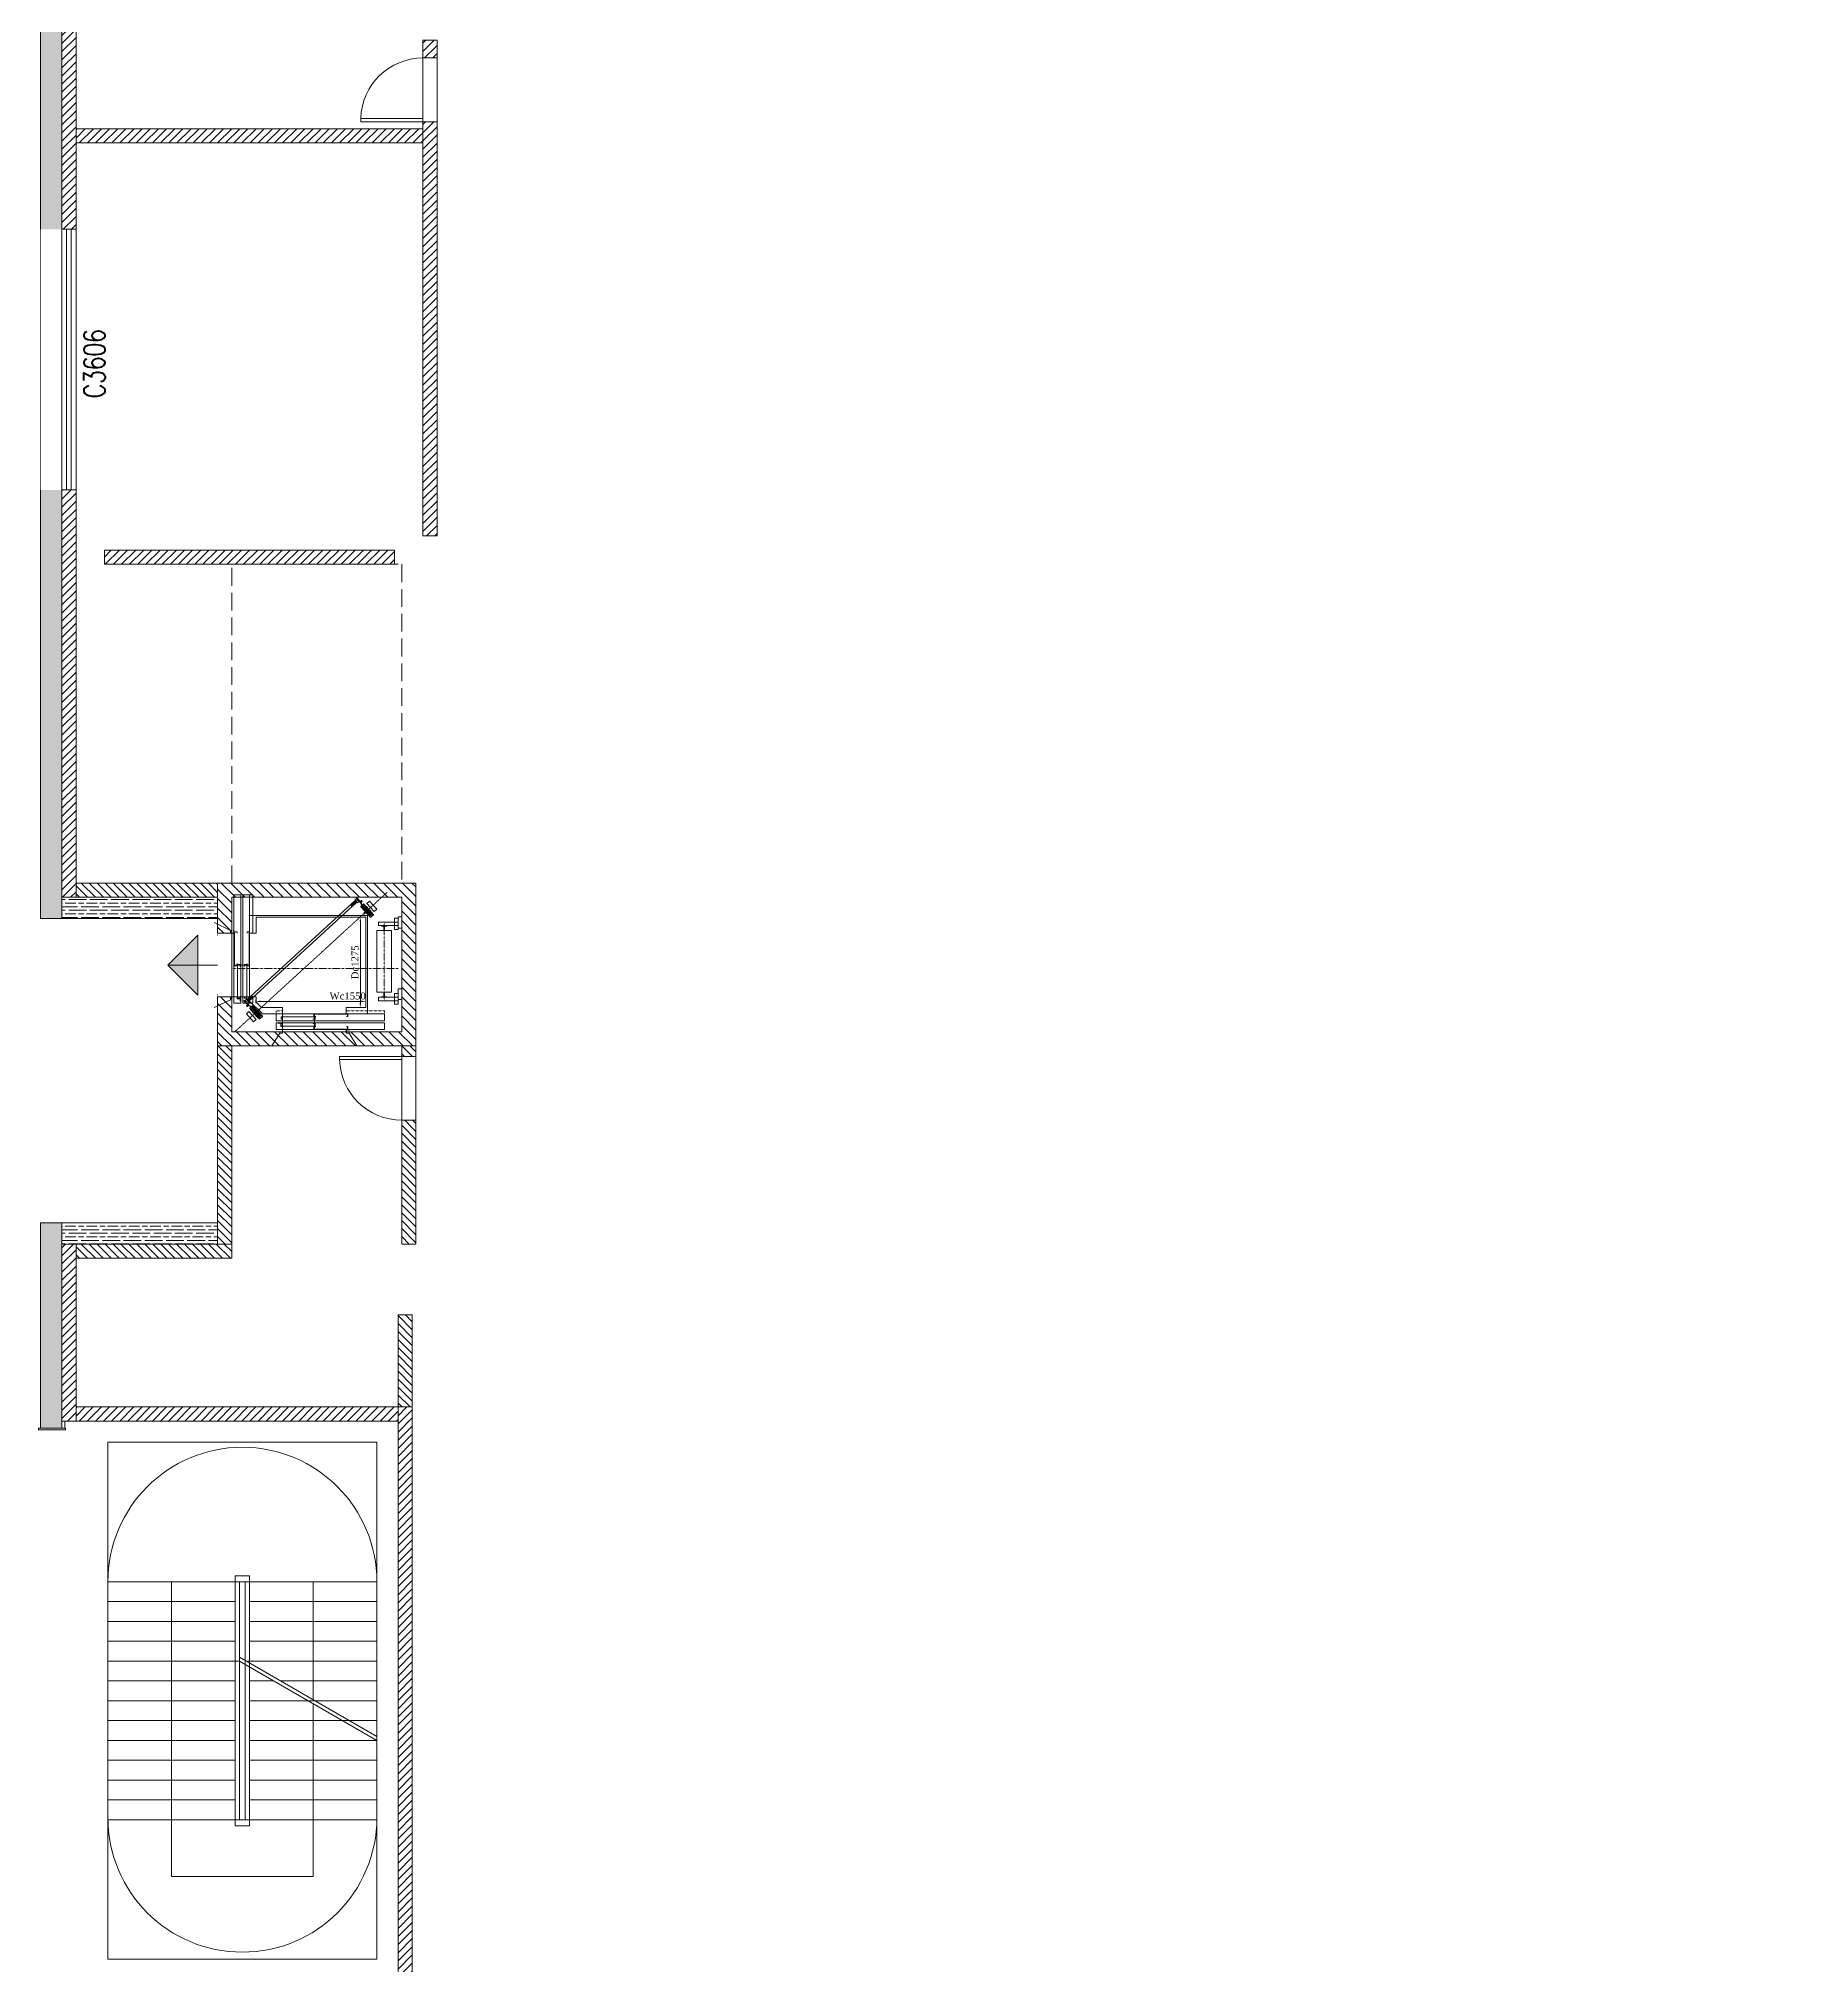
# Model space of a CAD drawing. Header units: millimetres. Extents: x -162958 to 167200, y -450 to 146301.
# Drawn here: x -30 to 24971, y 45763 to 72975 of the extents above; entities that cross this region are included whole.
import ezdxf

# ---------------------------------------------------------------- set-up
doc = ezdxf.new("R2010")
doc.units = ezdxf.units.MM
doc.set_wipeout_variables(frame=1)
for name, pattern in [('Xr_MB nha xuong CM2$0$ACAD_ISO02W100', [15, 12, -3]), ('Xr_MB nha xuong CM2$0$ACAD_ISO10W100', [18.5, 12, -3, 0.5, -3]), ('Xr_MB nha xuong CM2$0$CENTER', [2, 1.25, -0.25, 0.25, -0.25]), ('Xr_MB nha xuong CM2$0$CENTER2', [1.125, 0.75, -0.125, 0.125, -0.125]), ('Xr_MB nha xuong CM2$0$DASH', [0.35, 0.25, -0.1]), ('Xr_MB nha xuong CM2$0$DASHED', [0.75, 0.5, -0.25]), ('Xr_MB nha xuong CM2$0$HIDDEN2', [0.1875, 0.125, -0.0625])]:
    doc.linetypes.add(name, pattern=pattern)
doc.layers.get('0').update_dxf_attribs({"lineweight": 5})
doc.layers.get('Defpoints').update_dxf_attribs({"color": 6, "lineweight": 5})
for name, color, linetype, lineweight in [('CJSC.4-Net manh', 8, 'Continuous', 5), ('CJSC.8-Cua', 15, 'Continuous', 5), ('WINDOW_TEXT', 7, 'Continuous', 5), ('Xr_MB nha xuong CM2$0$0netve', 7, 'Continuous', 5), ('Xr_MB nha xuong CM2$0$A-Solid-Elevator', 132, 'Continuous', 5), ('Xr_MB nha xuong CM2$0$A-Solid-Stair', 151, 'Continuous', 5), ('Xr_MB nha xuong CM2$0$A-Solid-Wall H', 9, 'Continuous', 18), ('Xr_MB nha xuong CM2$0$A-Solid-WallC', 2, 'Continuous', 5), ('Xr_MB nha xuong CM2$0$A-Solid-WallL', 6, 'Continuous', 5), ('Xr_MB nha xuong CM2$0$A-Solid-Window', 4, 'Continuous', 5), ('Xr_MB nha xuong CM2$0$CJSC.2-Tuong', 3, 'Continuous', 5), ('Xr_MB nha xuong CM2$0$CJSC.4-Net manh', 8, 'Continuous', 5), ('Xr_MB nha xuong CM2$0$DIMISION', 7, 'Continuous', 5), ('Xr_MB nha xuong CM2$0$Duong Tam', 1, 'Xr_MB nha xuong CM2$0$ACAD_ISO10W100', 5), ('Xr_MB nha xuong CM2$0$DUONG_TAM', 6, 'Xr_MB nha xuong CM2$0$CENTER', 5), ('Xr_MB nha xuong CM2$0$HTT-0.00_Hatch', 7, 'Continuous', 5), ('Xr_MB nha xuong CM2$0$NET KHUAT', 2, 'Xr_MB nha xuong CM2$0$ACAD_ISO02W100', 5), ('Xr_MB nha xuong CM2$0$NET_CHINH', 7, 'Continuous', 5), ('Xr_MB nha xuong CM2$0$NÉT ĐẬM', 7, 'Continuous', 5)]:
    doc.layers.add(name, color=color, linetype=linetype, lineweight=lineweight)
doc.layers.add('WIPEOUT', color=250, linetype='Continuous')
doc.layers.add('Xr_MB nha xuong CM2$0$Xr_MB bao ve$0$$AUDIT_BAD_LAYER1', color=7, linetype='Continuous')
doc.styles.add('_TCH_WINDOW', font='SIMPLEX', dxfattribs={"bigfont": 'GBCBIG'})
doc.styles.add('Xr_MB nha xuong CM2$0$Chuẩn', font='times.ttf')
doc.styles.add('Xr_MB nha xuong CM2$0$Nhoc_Large', font='times.ttf', dxfattribs={"height": 60})
doc.dimstyles.new('Xr_MB nha xuong CM2$0$0NL 025', dxfattribs={"dimscale": 0, "dimtxt": 100, "dimasz": 62.5, "dimexe": 25, "dimexo": 25, "dimgap": 25, "dimtad": 1, "dimtoh": 1, "dimdec": 0, "dimlfac": -1, "dimtxsty": 'Xr_MB nha xuong CM2$0$Chuẩn', "dimcen": 62.5, "dimclrd": 137, "dimclre": 252, "dimclrt": 1, "dimadec": 1, "dimazin": 0, "dimtfac": 1, "dimtdec": 0, "dimtix": 1, "dimtmove": 0, "dimatfit": 0, "dimfxl": 1, "dimlwd": 9, "dimlwe": 9, "dimarcsym": 0})
doc.dimstyles.new('Xr_MB nha xuong CM2$0$T60', dxfattribs={"dimtxt": 60, "dimasz": 35, "dimexe": 1, "dimexo": 0, "dimgap": 5, "dimtad": 1, "dimtoh": 1, "dimdec": 1, "dimdsep": 46, "dimtxsty": 'Xr_MB nha xuong CM2$0$Nhoc_Large', "dimcen": 0, "dimclrd": 3, "dimclre": 3, "dimclrt": 3, "dimadec": 0, "dimazin": 0, "dimtfac": 1, "dimtdec": 1, "dimtmove": 0, "dimatfit": 3, "dimfxl": 1, "dimtolj": 1, "dimtzin": 0, "dimlwd": 9, "dimlwe": 9, "dimarcsym": 0})
pattern_1 = [(45, (2194615.53, 817811.32), (-57.452426, 57.452426), [])]
pattern_2 = [(45, (2194615.74, 586811.32), (-57.452426, 57.452426), [])]

# ---------------------------------------------------------------- blocks, each defined once
blk = doc.blocks.new('Xr_MB nha xuong CM2$0$2026FS')
at = {"color": 251, "linetype": 'ByBlock', "lineweight": 0, "ltscale": 0.1}
for p, q in [((568519.046, 2328841.355), (568519.046, 2328843.794)), ((568519.046, 2328843.794), (568521.046, 2328843.794)), ((568521.046, 2328843.794), (568521.046, 2328839.634)), ((568518.146, 2328842.994), (568521.946, 2328842.994)), ((568518.146, 2328842.714), (568519.946, 2328842.714)), ((568520.146, 2328842.714), (568521.946, 2328842.714)), ((568520.146, 2328842.714), (568521.946, 2328842.714)), ((568518.146, 2328842.434), (568519.946, 2328842.434)), ((568520.146, 2328842.434), (568521.946, 2328842.434)), ((568520.146, 2328842.434), (568521.946, 2328842.434)), ((568518.146, 2328842.154), (568519.946, 2328842.154)), ((568520.146, 2328842.154), (568521.946, 2328842.154)), ((568520.146, 2328842.154), (568521.946, 2328842.154)), ((568518.146, 2328841.874), (568519.946, 2328841.874)), ((568520.146, 2328841.874), (568521.946, 2328841.874)), ((568520.146, 2328841.874), (568521.946, 2328841.874)), ((568518.146, 2328841.594), (568519.946, 2328841.594)), ((568520.146, 2328841.594), (568521.946, 2328841.594)), ((568520.146, 2328841.594), (568521.946, 2328841.594)), ((568518.146, 2328841.314), (568519.946, 2328841.314)), ((568520.146, 2328841.314), (568521.946, 2328841.314)), ((568520.146, 2328841.314), (568521.946, 2328841.314)), ((568519.601, 2328841.034), (568519.946, 2328841.034)), ((568520.146, 2328841.034), (568521.946, 2328841.034)), ((568520.146, 2328841.034), (568521.946, 2328841.034)), ((568520.086, 2328840.754), (568521.946, 2328840.754)), ((568520.086, 2328840.754), (568521.946, 2328840.754)), ((568520.146, 2328840.474), (568521.946, 2328840.474)), ((568520.146, 2328840.474), (568521.946, 2328840.474)), ((568520.146, 2328840.194), (568521.946, 2328840.194)), ((568520.146, 2328840.194), (568521.946, 2328840.194)), ((568520.146, 2328839.914), (568521.946, 2328839.914)), ((568520.146, 2328839.914), (568521.946, 2328839.914)), ((568518.146, 2328839.634), (568521.946, 2328839.634)), ((568520.146, 2328839.634), (568521.946, 2328839.634))]:
    blk.add_line(p, q, dxfattribs=at)
for p, q in [((568518.146, 2328842.994), (568518.146, 2328839.634)), ((568521.946, 2328842.994), (568521.946, 2328839.634))]:
    blk.add_line(p, q)
at = {"color": 0, "linetype": 'ByBlock', "lineweight": 0, "ltscale": 0.1}
for p, q in [((568520.146, 2328843.079), (568519.946, 2328843.079)), ((568519.946, 2328843.079), (568519.946, 2328839.549)), ((568520.006, 2328842.994), (568520.006, 2328839.634)), ((568520.086, 2328842.994), (568520.086, 2328839.634)), ((568520.146, 2328843.079), (568520.146, 2328839.549)), ((568518.146, 2328841.874), (568520.086, 2328840.754)), ((568518.146, 2328841.816), (568520.086, 2328840.696)), ((568519.046, 2328841.297), (568519.046, 2328839.634)), ((568518.146, 2328841.034), (568519.501, 2328841.034)), ((568518.146, 2328840.754), (568519.986, 2328840.754)), ((568518.146, 2328840.474), (568519.946, 2328840.474)), ((568518.146, 2328840.194), (568519.946, 2328840.194)), ((568518.146, 2328839.914), (568519.946, 2328839.914)), ((568518.146, 2328839.634), (568519.946, 2328839.634)), ((568520.146, 2328839.549), (568519.946, 2328839.549))]:
    blk.add_line(p, q, dxfattribs=at)
at = {"linetype": 'ByBlock', "lineweight": 0, "ltscale": 0.1}
blk.add_lwpolyline([(568521.946, 2328844.964), (568521.946, 2328837.664), (568518.146, 2328837.664), (568518.146, 2328844.964)], close=True, dxfattribs=at)
at = {"color": 251, "linetype": 'ByBlock', "lineweight": 0, "ltscale": 0.1}
for centre, start, end in [((568520.046, 2328842.964), 0.0006, 179.9994), ((568520.046, 2328839.634), 180.0006, 359.9994)]:
    blk.add_arc(centre, 1.9, start, end, dxfattribs=at)
at = {"color": 0, "linetype": 'ByBlock', "lineweight": 0, "ltscale": 0.1}
blk.add_solid([(568519.104, 2328841.596), (568519.105, 2328841.594), (568519.105, 2328841.596)], dxfattribs=at)
blk.add_solid([(568519.104, 2328841.596), (568519.105, 2328841.594), (568519.105, 2328841.596)], dxfattribs=at)
blk = doc.blocks.new('Xr_MB nha xuong CM2$0$A$Cd587a64f')
blk.add_line((-45, 977.5), (0, 977.5))
blk.add_wipeout([(-900, -100), (0, -100), (0, 100), (-900, 100)])
for p, q in [((-45, 100), (-45, 977.5)), ((0, 100), (0, 977.5)), ((0, 100), (-45, 100))]:
    blk.add_line(p, q)
blk.add_lwpolyline([(-900, -100), (0, -100), (0, 100), (-900, 100)], close=True)
at = {"lineweight": 13}
blk.add_ellipse((-22.5, 100), major_axis=(620.5, 620.5), ratio=1, start_param=0.811042, end_param=2.3561945, dxfattribs=at)
blk = doc.blocks.new('Xr_MB nha xuong CM2$0$20261F 幕墙')
at = {"layer": 'Xr_MB nha xuong CM2$0$A-Solid-Wall H'}
h = blk.add_hatch(dxfattribs=at)
h.set_pattern_fill('GOST_WOOD', color=256, scale=25, angle=-90)
h.paths.add_polyline_path([(3161903, 2377584), (3161603, 2377584), (3161603, 2318582), (3161903, 2318582)])
h = blk.add_hatch(dxfattribs=at)
h.set_pattern_fill('ANSI31', color=256, scale=650)
h.set_pattern_definition(pattern_1)
h.paths.add_polyline_path([(3161903, 2318882), (3162103, 2318882), (3162103, 2376883), (3161903, 2376883)])
h.paths.add_polyline_path([(3162103, 2313984), (3161903, 2313984), (3161904, 2311484), (3162104, 2311484)])
h = blk.add_hatch(dxfattribs=at)
h.set_pattern_fill('ANSI31', color=256, scale=650)
h.set_pattern_definition(pattern_2)
h.paths.add_polyline_path([(3167203, 2330984), (3167203, 2323984), (3167003, 2323984), (3167003, 2330984)])
h = blk.add_hatch(dxfattribs=at)
h.set_pattern_fill('ANSI31', color=256, scale=650)
h.set_pattern_definition([(45, (2194615.53, 818461.31), (-57.452426, 57.452426), [])])
h.paths.add_polyline_path([(3166604, 2323584), (3162504, 2323584), (3162504, 2323784), (3166604, 2323784)])
h = blk.add_hatch(dxfattribs=at)
h.set_pattern_fill('GOST_WOOD', color=256, scale=25, angle=-90)
h.paths.add_polyline_path([(3161903, 2303684), (3161603, 2303684), (3161603, 2297634), (3161903, 2297634)])
h.paths.add_polyline_path([(3161603, 2311384), (3161903, 2311384), (3161903, 2314284), (3161603, 2314284)])
h = blk.add_hatch(dxfattribs=at)
h.set_pattern_fill('ANSI31', color=256, scale=650)
h.set_pattern_definition([(45, (2194615.53, 817761.32), (-57.452426, 57.452426), [])])
h.paths.add_polyline_path([(3166653, 2311684), (3162103, 2311684), (3162103, 2311484), (3166653, 2311484)])
h = blk.add_hatch(dxfattribs=at)
h.set_pattern_fill('ANSI31', color=256, scale=650)
h.set_pattern_definition(pattern_1)
h.paths.add_polyline_path([(3166653, 2311684), (3166853, 2311684), (3166853, 2303384), (3166653, 2303384)])
at = {"layer": 'Xr_MB nha xuong CM2$0$A-Solid-WallC', "linetype": 'ByBlock', "lineweight": 0, "ltscale": 0.1}
blk.add_lwpolyline([(3162103, 2318882), (3162103, 2376883), (3161903, 2376883), (3161903, 2318882), (3162103, 2318882)], dxfattribs=at)
for points in [[(3167203, 2330984), (3167203, 2323984), (3167003, 2323984), (3167003, 2330984)], [(3162103, 2329734), (3167003, 2329734), (3167003, 2329534), (3162103, 2329534)], [(3162103, 2329734), (3167003, 2329734), (3167003, 2329534), (3162103, 2329534)], [(3166604, 2323584), (3162504, 2323584), (3162504, 2323784), (3166604, 2323784)], [(3161903, 2313984), (3161903, 2311484), (3162103, 2311484), (3162103, 2313984)], [(3166653, 2311684), (3162103, 2311684), (3162103, 2311484), (3166653, 2311484)], [(3166653, 2311684), (3166853, 2311684), (3166853, 2303384), (3166653, 2303384)]]:
    blk.add_lwpolyline(points, close=True, dxfattribs=at)
at = {"layer": 'Xr_MB nha xuong CM2$0$A-Solid-WallL'}
for points in [[(3161903, 2377584), (3161903, 2318582), (3161603, 2318582), (3161603, 2377584)], [(3161603, 2311384), (3161603, 2314284), (3161903, 2314284), (3161903, 2311384)], [(3161944, 2311484), (3161904, 2311484), (3161904, 2311384), (3161944, 2311384)], [(3161954, 2311384), (3161574, 2311384), (3161574, 2311359), (3161954, 2311359)]]:
    blk.add_lwpolyline(points, close=True, dxfattribs=at)
at = {"layer": 'Xr_MB nha xuong CM2$0$A-Solid-Stair', "xscale": 1000, "yscale": 1000, "zscale": 1000, "rotation": 180}
blk.add_blockref('Xr_MB nha xuong CM2$0$2026FS', (571684499, 2331148848), dxfattribs=at)
at = {"layer": 'Xr_MB nha xuong CM2$0$A-Solid-Window', "xscale": -1.000000000000017, "rotation": 90}
blk.add_blockref('Xr_MB nha xuong CM2$0$A$Cd587a64f', (3167103, 2329834), dxfattribs=at)
at = {"layer": 'Xr_MB nha xuong CM2$0$A-Solid-Wall H'}
h = blk.add_hatch(dxfattribs=at)
h.set_pattern_fill('ANSI31', color=256, scale=650)
h.set_pattern_definition(pattern_2)
h.paths.add_polyline_path([(3162103, 2329734), (3167003, 2329734), (3167003, 2329534), (3162103, 2329534)])
blk = doc.blocks.new('*D206')
at = {"color": 252, "linetype": 'Continuous', "lineweight": 9, "transparency": 16777216}
for p, q in [((879834, 13939), (879834, 13890)), ((881384, 13939), (881384, 13890))]:
    blk.add_line(p, q, dxfattribs=at)
at = {"color": 137, "linetype": 'Continuous', "lineweight": 9, "transparency": 16777216}
blk.add_line((881322, 13915), (879897, 13915), dxfattribs=at)
at = {"color": 137, "transparency": 16777216}
for points in [[(879897, 13926), (879897, 13905), (879834, 13915)], [(881322, 13926), (881322, 13905), (881384, 13915)]]:
    blk.add_solid(points, dxfattribs=at)
at = {"layer": 'Defpoints', "color": 0, "transparency": 16777216}
for p in [(879834, 13964), (879834, 13915), (881384, 13964)]:
    blk.add_point(p, dxfattribs=at)
at = {"color": 1, "transparency": 16777216, "insert": (881129, 13991), "char_height": 100, "attachment_point": 5, "style": 'Xr_MB nha xuong CM2$0$Chuẩn'}
blk.add_mtext('Wc1550', dxfattribs=at)
blk = doc.blocks.new('*D207')
at = {"color": 252, "linetype": 'Continuous', "lineweight": 9, "transparency": 16777216}
for p, q in [((881359, 15103), (881283, 15103)), ((881359, 13828), (881283, 13828))]:
    blk.add_line(p, q, dxfattribs=at)
at = {"color": 137, "linetype": 'Continuous', "lineweight": 9, "transparency": 16777216}
blk.add_line((881308, 15041), (881308, 13891), dxfattribs=at)
at = {"color": 137, "transparency": 16777216}
for points in [[(881297, 15041), (881318, 15041), (881308, 15103)], [(881297, 13891), (881318, 13891), (881308, 13828)]]:
    blk.add_solid(points, dxfattribs=at)
at = {"layer": 'Defpoints', "color": 0, "transparency": 16777216}
for p in [(881384, 15103), (881308, 13828), (881384, 13828)]:
    blk.add_point(p, dxfattribs=at)
at = {"color": 1, "transparency": 16777216, "insert": (881232, 14466), "char_height": 100, "attachment_point": 5, "rotation": 90, "style": 'Xr_MB nha xuong CM2$0$Chuẩn'}
blk.add_mtext('Dc1275', dxfattribs=at)
blk = doc.blocks.new('Xr_MB nha xuong CM2$0$20240511RT78')
at = {"layer": 'Xr_MB nha xuong CM2$0$NET_CHINH', "color": 0}
blk.add_lwpolyline([(-46, 3), (-26, 3, 0.441535), (-24, 5), (0, 5), (0, -5), (-24, -5, 0.441535), (-26, -3), (-46, -3, 0.39535), (-48, -5), (-49, -39), (-56, -39), (-56, 39), (-49, 39), (-48, 5, 0.39535)], format="xyb", close=True, dxfattribs=at)
blk = doc.blocks.new('*D205')
at = {"layer": 'Defpoints', "color": 0, "transparency": 16777216}
for p in [(-900, -272), (0, -272), (0, -454)]:
    blk.add_point(p, dxfattribs=at)
at = {"layer": 'Xr_MB nha xuong CM2$0$NET_CHINH', "color": 3, "linetype": 'Continuous', "lineweight": 9, "transparency": 16777216}
for p, q in [((-900, -272), (-900, -455)), ((0, -272), (0, -455)), ((-865, -454), (-35, -454))]:
    blk.add_line(p, q, dxfattribs=at)
at = {"layer": 'Xr_MB nha xuong CM2$0$NET_CHINH', "color": 3, "transparency": 16777216}
for points in [[(-865, -448), (-865, -460), (-900, -454)], [(-35, -448), (-35, -460), (0, -454)]]:
    blk.add_solid(points, dxfattribs=at)
at = {"layer": 'Xr_MB nha xuong CM2$0$NET_CHINH', "color": 3, "transparency": 16777216, "insert": (-450, -418), "char_height": 60, "attachment_point": 5, "style": 'Xr_MB nha xuong CM2$0$Nhoc_Large'}
blk.add_mtext('\\A1;900', dxfattribs=at)
blk = doc.blocks.new('*D203')
at = {"layer": 'Defpoints', "color": 0, "transparency": 16777216}
for p in [(-21455, 14898), (-21455, 14716), (-20555, 14898)]:
    blk.add_point(p, dxfattribs=at)
at = {"layer": 'Xr_MB nha xuong CM2$0$NET_CHINH', "color": 3, "linetype": 'Continuous', "lineweight": 9, "transparency": 16777216}
for p, q in [((-21455, 14898), (-21455, 14715)), ((-20590, 14716), (-21420, 14716)), ((-20555, 14898), (-20555, 14715))]:
    blk.add_line(p, q, dxfattribs=at)
at = {"layer": 'Xr_MB nha xuong CM2$0$NET_CHINH', "color": 3, "transparency": 16777216}
for points in [[(-21420, 14722), (-21420, 14710), (-21455, 14716)], [(-20590, 14722), (-20590, 14710), (-20555, 14716)]]:
    blk.add_solid(points, dxfattribs=at)
at = {"layer": 'Xr_MB nha xuong CM2$0$NET_CHINH', "color": 3, "transparency": 16777216, "insert": (-21005, 14751), "char_height": 60, "attachment_point": 5, "style": 'Xr_MB nha xuong CM2$0$Nhoc_Large'}
blk.add_mtext('\\A1;900', dxfattribs=at)
blk = doc.blocks.new('Xr_MB nha xuong CM2$0$20240511TC-bl-1')
at = {"layer": 'Xr_MB nha xuong CM2$0$NET KHUAT', "color": 0}
for p, q in [((67166, -88920), (67163, -88920)), ((67203, -88914), (67201, -88914)), ((67204, -88926), (67201, -88926)), ((67204, -88926), (67203, -88914)), ((67206, -88926), (67204, -88914)), ((67206, -88926), (67204, -88914)), ((67207, -88926), (67206, -88914)), ((67207, -88926), (67206, -88914)), ((67209, -88926), (67207, -88914)), ((67209, -88926), (67207, -88914)), ((67210, -88926), (67209, -88914)), ((67210, -88926), (67209, -88914)), ((67212, -88926), (67210, -88914)), ((67212, -88926), (67210, -88914)), ((67210, -88914), (67210, -88914)), ((67212, -88920), (67212, -88914)), ((67212, -88919), (67212, -88914)), ((67212, -88914), (67212, -88914))]:
    blk.add_line(p, q, dxfattribs=at)
for points in [[(67166, -88910), (67166, -88929), (67163, -88929), (67163, -88910)], [(67201, -88912), (67201, -88928), (67166, -88928), (67166, -88912)]]:
    blk.add_lwpolyline(points, close=True, dxfattribs=at)
for points in [[(67204, -88914), (67204, -88914)], [(67206, -88914), (67206, -88914)], [(67206, -88926), (67206, -88926)], [(67207, -88914), (67207, -88914)], [(67209, -88914), (67209, -88914)], [(67212, -88915), (67212, -88925)]]:
    blk.add_lwpolyline(points, dxfattribs=at)
for centre, start, end in [((67203, -88914), 187.125, 0), ((67205, -88914), 187.125, 0), ((67205, -88926), 7.125, 180), ((67206, -88914), 187.125, 0), ((67206, -88926), 7.125, 180), ((67208, -88914), 187.125, 0), ((67208, -88926), 7.125, 180), ((67209, -88914), 187.125, 0), ((67209, -88926), 7.125, 180), ((67211, -88914), 187.125, 0), ((67211, -88926), 7.125, 180), ((67212, -88914), 187.125, 270), ((67212, -88926), 90, 180)]:
    blk.add_arc(centre, 0.7, start, end, dxfattribs=at)
blk = doc.blocks.new('Xr_MB nha xuong CM2$0$20240511loxo2')
at = {"color": 0}
for p, q in [((69423, -88685), (69435, -88685)), ((69423, -88690), (69438, -88689)), ((69423, -88691), (69456, -88690)), ((69423, -88690), (69429, -88691)), ((69423, -88696), (69456, -88695)), ((69423, -88697), (69456, -88696)), ((69423, -88696), (69429, -88697)), ((69423, -88702), (69456, -88701)), ((69423, -88703), (69456, -88702)), ((69423, -88702), (69429, -88703)), ((69423, -88708), (69456, -88707)), ((69423, -88709), (69456, -88708)), ((69423, -88708), (69429, -88709)), ((69423, -88714), (69456, -88713)), ((69436, -88689), (69443, -88690)), ((69437, -88683), (69437, -88661)), ((69442, -88661), (69437, -88661)), ((69442, -88685), (69442, -88661)), ((69450, -88695), (69456, -88696)), ((69450, -88701), (69456, -88702)), ((69450, -88707), (69456, -88708)), ((69423, -88715), (69456, -88714)), ((69423, -88714), (69429, -88715)), ((69423, -88720), (69456, -88719)), ((69423, -88721), (69456, -88720)), ((69423, -88720), (69429, -88721)), ((69423, -88726), (69456, -88725)), ((69423, -88727), (69456, -88726)), ((69423, -88726), (69429, -88727)), ((69423, -88732), (69456, -88731)), ((69423, -88733), (69456, -88732)), ((69423, -88732), (69429, -88733)), ((69423, -88738), (69456, -88737)), ((69423, -88739), (69456, -88738)), ((69423, -88738), (69429, -88739)), ((69423, -88744), (69456, -88743)), ((69423, -88744), (69440, -88746)), ((69433, -88747), (69435, -88748)), ((69438, -88743), (69441, -88744)), ((69450, -88713), (69456, -88714)), ((69450, -88719), (69456, -88720)), ((69450, -88725), (69456, -88726)), ((69450, -88731), (69456, -88732)), ((69450, -88737), (69456, -88738))]:
    blk.add_line(p, q, dxfattribs=at)
for centre, radius, start, end in [((69423, -88687), 2.4, 92.07, 272.07), ((69423, -88693), 2.4, 92.07, 272.07), ((69423, -88699), 2.4, 92.07, 272.07), ((69423, -88705), 2.4, 92.07, 272.07), ((69423, -88711), 2.4, 92.07, 272.07), ((69435, -88683), 2, 272.07, 0), ((69438, -88685), 4, 272.07, 0), ((69456, -88692), 2.4, 272.07, 92.07), ((69456, -88698), 2.4, 272.07, 92.07), ((69456, -88704), 2.4, 272.07, 92.07), ((69456, -88710), 2.4, 272.07, 92.07), ((69423, -88717), 2.4, 92.07, 272.07), ((69423, -88723), 2.4, 92.07, 272.07), ((69423, -88729), 2.4, 92.07, 272.07), ((69423, -88735), 2.4, 92.07, 272.07), ((69423, -88741), 2.4, 92.07, 272.07), ((69440, -88751), 7.5, 143.455, 79.1454), ((69440, -88751), 5.1, 143.455, 90), ((69456, -88716), 2.4, 272.07, 92.07), ((69456, -88722), 2.4, 272.07, 92.07), ((69456, -88728), 2.4, 272.07, 92.07), ((69456, -88734), 2.4, 272.07, 92.07), ((69456, -88740), 2.4, 272.07, 92.07)]:
    blk.add_arc(centre, radius, start, end, dxfattribs=at)
blk = doc.blocks.new('Xr_MB nha xuong CM2$0$20240511Ổ THẮNG CƠ')
at = {"color": 0}
for points in [[(-45, 184), (-45, 218), (-33, 218), (-33, 184)], [(-33, 176), (-33, 226), (1, 226), (1, 176)], [(1, 236), (1, 137), (-21, 97), (-21, 12), (-15, 12), (-15, 96), (7, 136), (7, 236)], [(1, 143), (1, 159), (-2, 159), (-2, 143)], [(32, 145), (32, 156), (31, 157), (1, 157), (1, 145), (31, 145)]]:
    blk.add_lwpolyline(points, close=True, dxfattribs=at)
blk.add_lwpolyline([(22, -49), (22, -83), (-19, -83), (-19, -75, 0.380442), (-36, -55), (-36, 55, 0.380442), (-19, 75), (-19, 81), (22, 81), (22, 45)], format="xyb", dxfattribs=at)
blk.add_lwpolyline([(23, -49), (-21, -58, -0.481845), (-29, -52), (-29, 51, -0.5), (-20, 58), (22, 45), (26, 45), (26, 13), (-8, 13), (-8, -14), (26, -14), (26, -49)], format="xyb", close=True, dxfattribs=at)
blk.add_lwpolyline([(22, -67), (26, -67), (26, -72), (22, -72)], dxfattribs=at)
blk.add_circle((-16, 201), 2.6, dxfattribs=at)
at = {"layer": 'Xr_MB nha xuong CM2$0$Duong Tam', "color": 0}
for p, q in [((3, 56), (3, 85)), ((16, 56), (16, 85)), ((24, -66), (-6, -66))]:
    blk.add_line(p, q, dxfattribs=at)
for points in [[(-6, -45), (-6, -43), (24, -43), (24, -45)], [(-6, -46), (-6, -45), (24, -45), (24, -46)], [(-6, -48), (-6, -46), (24, -46), (24, -48)], [(-6, -49), (-6, -48), (24, -48), (24, -49)], [(-6, -51), (-6, -49), (24, -49), (24, -51)], [(-6, -52), (-6, -51), (24, -51), (24, -52)], [(-6, -54), (-6, -52), (24, -52), (24, -54)], [(-6, -57), (-6, -55), (24, -55), (24, -57)], [(-6, -58), (-6, -57), (24, -57), (24, -58)], [(-6, -60), (-6, -58), (24, -58), (24, -60)], [(-6, -61), (-6, -60), (24, -60), (24, -61)], [(-6, -63), (-6, -61), (24, -61), (24, -63)], [(-6, -64), (-6, -63), (24, -63), (24, -64)], [(-6, -66), (-6, -64), (24, -64), (24, -66)], [(-6, -67), (-6, -66), (24, -66), (24, -67)]]:
    blk.add_lwpolyline(points, close=True, dxfattribs=at)
at = {"layer": 'Xr_MB nha xuong CM2$0$NET KHUAT', "color": 0}
for p, q in [((-36, 41), (-11, 41)), ((-36, 40), (-11, 40)), ((-36, 26), (-11, 26)), ((-36, 25), (-11, 25)), ((-11, -67), (-11, 68)), ((-11, 68), (22, 68)), ((-11, 63), (22, 63)), ((26, 39), (-11, 39)), ((-1, 63), (-1, 81)), ((6, 63), (6, 81)), ((12, 63), (12, 81)), ((19, 63), (19, 81)), ((-36, -24), (-11, -24)), ((-36, -25), (-11, -25)), ((-36, -39), (-11, -39)), ((-36, -40), (-11, -40)), ((-21, -67), (22, -67)), ((-18, -18), (-11, -18)), ((22, -14), (22, -49)), ((22, -39), (26, -39))]:
    blk.add_line(p, q, dxfattribs=at)
for points in [[(-4, 35), (-4, 14), (21, 14), (21, 35), (-4, 35)], [(-11, -39), (-18, -39), (-18, -14), (-11, -14)], [(22, -78), (-7, -78), (-7, -83)], [(-4, -35), (-4, -14), (21, -14), (21, -35), (-4, -35)]]:
    blk.add_lwpolyline(points, dxfattribs=at)
at = {"color": 0, "rotation": 270}
blk.add_blockref('Xr_MB nha xuong CM2$0$20240511loxo2', (88635, 69641), dxfattribs=at)
at = {"layer": 'Xr_MB nha xuong CM2$0$NET KHUAT', "color": 0, "rotation": 90}
blk.add_blockref('Xr_MB nha xuong CM2$0$20240511TC-bl-1', (-88914, -67249), dxfattribs=at)
blk = doc.blocks.new('Xr_MB nha xuong CM2$0$20240511RAIL_T89')
at = {"layer": 'Xr_MB nha xuong CM2$0$NET_CHINH', "color": 0}
blk.add_lwpolyline([(12, 6), (27, 6, 0.43163), (29, 8), (62, 8), (62, -8), (29, -8, 0.43163), (27, -6), (12, -6, 0.39535), (10, -8), (7, -44), (0, -44), (0, 44), (7, 44), (10, 8, 0.39535)], format="xyb", close=True, dxfattribs=at)
blk = doc.blocks.new('Xr_MB nha xuong CM2$0$20240511YQ1022233576')
at = {"layer": 'Xr_MB nha xuong CM2$0$HTT-0.00_Hatch', "true_color": 0x20b661, "transparency": 16777216}
h = blk.add_hatch(color=112, dxfattribs=at)
h.dxf.hatch_style = 1
h.paths.add_polyline_path([(0, 200), (424, 624), (-424, 624)])
at = {"layer": 'Defpoints'}
blk.add_line((0, 200), (0, 900), dxfattribs=at)
at = {"layer": 'Xr_MB nha xuong CM2$0$CJSC.4-Net manh'}
blk.add_lwpolyline([(0, 200), (424, 624), (-424, 624)], close=True, dxfattribs=at)
blk = doc.blocks.new('Xr_MB nha xuong CM2$0$2026A$Cd587a64f')
blk.add_line((-45, 977.5), (0, 977.5))
blk.add_wipeout([(-900, -100), (0, -100), (0, 100), (-900, 100)])
for p, q in [((-45, 100), (-45, 977.5)), ((0, 100), (0, 977.5)), ((0, 100), (-45, 100))]:
    blk.add_line(p, q)
blk.add_lwpolyline([(-900, -100), (0, -100), (0, 100), (-900, 100)], close=True)
at = {"lineweight": 13}
blk.add_ellipse((-22.5, 100), major_axis=(620.5, 620.5), ratio=1, start_param=0.811042, end_param=2.3561945, dxfattribs=at)
blk = doc.blocks.new('20240511$TCHSYS$WIN2D')
at = {"color": 0}
for p, q in [((-0.5, 0.5), (0.5, 0.5)), ((-0.5, 0.5), (-0.5, -0.5)), ((0.5, 0.5), (0.5, -0.5)), ((0.5, 0.1667), (-0.5, 0.1667)), ((0.5, -0.1667), (-0.5, -0.1667)), ((-0.5, -0.5), (0.5, -0.5))]:
    blk.add_line(p, q, dxfattribs=at)
blk = doc.blocks.new('YQ0515182700')
blk.add_wipeout([(0, 70282), (500, 70282), (500, 66602), (0, 66602)]).dxf.layer = 'WIPEOUT'
at = {"layer": 'CJSC.8-Cua'}
ref = blk.add_blockref('20240511$TCHSYS$WIN2D', (400, 68442), dxfattribs=dict(at, xscale=-3680.000000000004, yscale=200.0000000000003, zscale=200, rotation=90))
ref.add_attrib('A', 'C3606', (909, 67897), dxfattribs={"layer": 'WINDOW_TEXT', "height": 300, "rotation": 90, "style": '_TCH_WINDOW', "width": 0.75})
blk = doc.blocks.new('Xr_MB nha xuong CM2$0$202405112so900T')
at = {"color": 0, "linetype": 'Xr_MB nha xuong CM2$0$HIDDEN2'}
for p, q in [((-900, 45), (-1440, 45)), ((-1440, 45), (-1440, 0)), ((-900, 0), (-900, 45)), ((0, 0), (0, 45)), ((0, 45), (90, 45)), ((90, 45), (90, 0))]:
    blk.add_line(p, q, dxfattribs=at)
at = {"color": 0}
for points in [[(-940, -262), (-940, -272), (-900, -272), (-900, -222), (-940, -222), (-940, -232), (-939, -232), (-939, -223), (-901, -223), (-901, -271), (-939, -271), (-939, -262)], [(-470, -36), (-440, -36), (-440, -4), (-920, -4), (-920, -36), (-901, -36), (-901, -35), (-919, -35), (-919, -5), (-441, -5), (-441, -35), (-470, -35)], [(-470, -177), (-440, -177), (-440, -217), (-920, -217), (-920, -177), (-902, -177), (-902, -178), (-919, -178), (-919, -216), (-441, -216), (-441, -178), (-470, -178)], [(-430, -72), (-460, -72), (-460, -40), (20, -40), (20, -72), (1, -72), (1, -71), (19, -71), (19, -41), (-459, -41), (-459, -71), (-430, -71)], [(-430, -133), (-460, -133), (-460, -173), (20, -173), (20, -133), (2, -133), (2, -134), (19, -134), (19, -172), (-459, -172), (-459, -134), (-430, -134)]]:
    blk.add_lwpolyline(points, close=True, dxfattribs=at)
blk.add_lwpolyline([(40, -272), (40, -262), (39, -262), (39, -271), (1, -271), (1, -178), (26, -178), (26, -133), (54, -133), (54, -141), (55, -141), (55, -132), (25, -132), (25, -177), (0, -177), (0, -272), (40, -272), (0, -272)], dxfattribs=at)
at = {"layer": 'Xr_MB nha xuong CM2$0$DUONG_TAM', "color": 0}
blk.add_line((-450, 0), (-450, -222), dxfattribs=at)
at = {"layer": 'Xr_MB nha xuong CM2$0$NET_CHINH', "color": 0}
blk.add_line((0, -177), (0, 0), dxfattribs=at)
for points in [[(90, 0), (-1440, 0), (-1440, -96), (90, -96)], [(90, -126), (-1440, -126), (-1440, -222), (90, -222)]]:
    blk.add_lwpolyline(points, close=True, dxfattribs=at)
dim = blk.add_linear_dim(base=(0, -453.98), p1=(-900, -272), p2=(0, -272), angle=180, dimstyle='Xr_MB nha xuong CM2$0$T60', dxfattribs=at)
dim.commit()
dim.dimension.update_dxf_attribs({"geometry": '*D205', "text_midpoint": (-450, -418.38)})
blk = doc.blocks.new('Xr_MB nha xuong CM2$0$202405112so900P')
at = {"color": 0, "linetype": 'Xr_MB nha xuong CM2$0$HIDDEN2', "ltscale": 1.5}
for p, q in [((0, 45), (-90, 45)), ((-90, 45), (-90, 0)), ((0, 0), (0, 45)), ((900, 0), (900, 45)), ((900, 45), (1440, 45)), ((1440, 45), (1440, 0))]:
    blk.add_line(p, q, dxfattribs=at)
at = {"color": 0}
blk.add_lwpolyline([(-40, -272), (-40, -262), (-39, -262), (-39, -271), (-1, -271), (-1, -178), (-26, -178), (-26, -133), (-54, -133), (-54, -141), (-55, -141), (-55, -132), (-25, -132), (-25, -177), (0, -177), (0, -272), (-40, -272), (0, -272)], dxfattribs=at)
for points in [[(430, -72), (460, -72), (460, -40), (-20, -40), (-20, -72), (-1, -72), (-1, -71), (-19, -71), (-19, -41), (459, -41), (459, -71), (430, -71)], [(430, -133), (460, -133), (460, -173), (-20, -173), (-20, -133), (-2, -133), (-2, -134), (-19, -134), (-19, -172), (459, -172), (459, -134), (430, -134)], [(470, -36), (440, -36), (440, -4), (920, -4), (920, -36), (901, -36), (901, -35), (919, -35), (919, -5), (441, -5), (441, -35), (470, -35)], [(470, -177), (440, -177), (440, -217), (920, -217), (920, -177), (902, -177), (902, -178), (919, -178), (919, -216), (441, -216), (441, -178), (470, -178)], [(940, -262), (940, -272), (900, -272), (900, -222), (940, -222), (940, -232), (939, -232), (939, -223), (901, -223), (901, -271), (939, -271), (939, -262)]]:
    blk.add_lwpolyline(points, close=True, dxfattribs=at)
at = {"layer": 'Xr_MB nha xuong CM2$0$DUONG_TAM', "color": 0}
blk.add_line((450, 0), (450, -222), dxfattribs=at)
at = {"layer": 'Xr_MB nha xuong CM2$0$NET_CHINH', "color": 0}
blk.add_line((0, -177), (0, 0), dxfattribs=at)
for points in [[(-90, 0), (1440, 0), (1440, -96), (-90, -96)], [(-90, -126), (1440, -126), (1440, -222), (-90, -222)]]:
    blk.add_lwpolyline(points, close=True, dxfattribs=at)
dim = blk.add_linear_dim(base=(0, -453.98), p1=(900, -272), p2=(0, -272), dimstyle='Xr_MB nha xuong CM2$0$T60', dxfattribs=at)
dim.commit()
dim.dimension.update_dxf_attribs({"geometry": '*D203', "text_midpoint": (450, -418.38), "insert": (21454.96, -15169.66)})
blk = doc.blocks.new('Xr_MB nha xuong CM2$0$20240511YQ1003092699')
at = {"color": 0}
for p, q in [((-776.6, 596.7), (-546.6, 486.7)), ((-776.6, -603.3), (-546.6, -493.3)), ((40.4, -1145.3), (151.4, -964.3)), ((1240.4, -1145.3), (1130.4, -965.3))]:
    blk.add_line(p, q, dxfattribs=at)
at = {"layer": 'Xr_MB nha xuong CM2$0$0netve', "color": 0}
for points in [[(1419.4, 898.5), (1419.4, 898.5), (1520.6, 787.8), (1483.8, 754.1), (1382.5, 864.7)], [(1520.4, 482.9), (1520.4, -387.1), (1730.4, -387.1), (1730.4, 482.9)], [(-320.9, -694.1), (-320.9, -694.1), (-219.6, -804.8), (-182.7, -771), (-284, -660.4)]]:
    blk.add_lwpolyline(points, close=True, dxfattribs=at)
at = {"layer": 'Xr_MB nha xuong CM2$0$DUONG_TAM', "color": 0, "linetype": 'Xr_MB nha xuong CM2$0$CENTER2', "ltscale": 0.5}
for p, q in [((-484.3, -945.3), (1668.3, 1024.7)), ((1625.4, -508.1), (1625.4, 603.9)), ((1823.4, -53.3), (-526.6, -53.3))]:
    blk.add_line(p, q, dxfattribs=at)
at = {"layer": 'Xr_MB nha xuong CM2$0$NET_CHINH', "color": 0}
for p, q in [((1218.1, 908.1), (-312.7, -492.8)), ((-289.7, -517.8), (1241, 883))]:
    blk.add_line(p, q, dxfattribs=at)
for points in [[(-94.6, -693.3), (1390.4, -693.3), (1390.4, 696.7), (-274.6, 696.7), (-274.6, -513.3)], [(1545.4, 603.9), (1823.4, 603.9), (1823.4, 553.9), (1545.4, 553.9)], [(1823.4, 498.9), (1773.4, 498.9), (1773.4, 658.9), (1823.4, 658.9)], [(1873.4, 515.7), (1823.4, 515.7), (1823.4, 675.7), (1873.4, 675.7)], [(1545.4, -508.1), (1823.4, -508.1), (1823.4, -458.1), (1545.4, -458.1)], [(1823.4, -407.3), (1773.4, -407.3), (1773.4, -557.3), (1823.4, -557.3)], [(1873.4, -340.5), (1823.4, -340.5), (1823.4, -490.5), (1873.4, -490.5)]]:
    blk.add_lwpolyline(points, close=True, dxfattribs=at)
blk.add_lwpolyline([(190.4, -693.3), (190.4, -603.3), (-109.6, -603.3), (-184.6, -528.3), (-184.6, -453.3), (-274.6, -453.3), (-274.6, 446.7), (-184.6, 446.7), (-184.6, 671.7), (1365.4, 671.7), (1365.4, -603.3), (1090.4, -603.3), (1090.4, -693.3), (190.4, -693.3)], dxfattribs=at)
at = {"layer": 'Xr_MB nha xuong CM2$0$NÉT ĐẬM', "color": 0}
for points in [[(1435.5, 670.6), (1473.1, 705, 0.4142136), (1473.3, 709.2), (1461.8, 721.8), (1459.6, 719.8), (1469, 709.4, -0.4142136), (1468.9, 705.2), (1435.7, 674.8, -0.4142136), (1431.4, 675), (1299.1, 819.6, -0.4142136), (1299.3, 823.8), (1332.5, 854.2, -0.4142136), (1336.7, 854), (1346.2, 843.7), (1348.4, 845.7), (1336.9, 858.3, 0.4142136), (1332.7, 858.4), (1295, 824, 0.4142136), (1294.9, 819.8), (1431.2, 670.8, 0.4142136)], [(-95.3, -730.3), (-132.9, -764.7, -0.4142136), (-137.1, -764.5), (-148.6, -752), (-146.4, -750), (-136.9, -760.3, 0.4142136), (-132.7, -760.5), (-99.5, -730.1, 0.4142136), (-99.3, -725.9), (-231.6, -581.3, 0.4142136), (-235.9, -581.1), (-269.1, -611.5, 0.4142136), (-269.3, -615.7), (-259.8, -626), (-262, -628.1), (-273.5, -615.5, -0.4142136), (-273.3, -611.3), (-235.7, -576.9, -0.4142136), (-231.5, -577), (-95.1, -726.1, -0.4142136)]]:
    blk.add_lwpolyline(points, format="xyb", close=True, dxfattribs=at)
at = {"layer": 'Xr_MB nha xuong CM2$0$DIMISION', "color": 0, "xscale": -1, "rotation": 90}
blk.add_blockref('Xr_MB nha xuong CM2$0$20240511RT78', (1625.4, 497.9), dxfattribs=at)
at = {"layer": 'Xr_MB nha xuong CM2$0$DIMISION', "color": 0, "rotation": 89.99999999999999}
blk.add_blockref('Xr_MB nha xuong CM2$0$20240511RT78', (1625.4, -402.1), dxfattribs=at)
at = {"layer": 'Xr_MB nha xuong CM2$0$NET_CHINH', "color": 0, "xscale": -1}
for name, p, rotation in [('Xr_MB nha xuong CM2$0$202405112so900P', (-274.6, -453.3), 270), ('Xr_MB nha xuong CM2$0$20240511RAIL_T89', (1387.4, 767.5), 42.46350437274926), ('Xr_MB nha xuong CM2$0$20240511Ổ THẮNG CƠ', (-190.1, -676.1), 42.46351442108221)]:
    blk.add_blockref(name, p, dxfattribs=dict(at, rotation=rotation))
at = {"layer": 'Xr_MB nha xuong CM2$0$NET_CHINH', "color": 0}
for name, p, rotation in [('Xr_MB nha xuong CM2$0$20240511Ổ THẮNG CƠ', (1389.9, 769.9), 42.46350437274923), ('Xr_MB nha xuong CM2$0$20240511RAIL_T89', (-187.6, -673.8), 42.4635144210823)]:
    blk.add_blockref(name, p, dxfattribs=dict(at, rotation=rotation))
at = {"layer": 'Xr_MB nha xuong CM2$0$NET_CHINH', "color": 0, "xscale": -1}
blk.add_blockref('Xr_MB nha xuong CM2$0$202405112so900T', (190.4, -693.3), dxfattribs=at)
at = {"color": 0}
for base, p1, p2, angle, text, picture, middle in [((1288.7, -603.3), (1365.4, 671.7), (1365.4, -603.3), 90, 'Dc<>', '*D207', (1288.7, 34.2)), ((-184.6, -516.2), (1365.4, -467.3), (-184.6, -467.3), 180, 'Wc<>', '*D206', (1110.3, -516.2))]:
    dim = blk.add_linear_dim(base=base, p1=p1, p2=p2, angle=angle, text=text, dimstyle='Xr_MB nha xuong CM2$0$0NL 025', override={"dimscale": 1}, dxfattribs=at)
    dim.commit()
    dim.dimension.update_dxf_attribs({"geometry": picture, "text_midpoint": middle, "dimtype": 128, "insert": (-880019, -14431.4)})
blk = doc.blocks.new('Xr_MB nha xuong CM2$0$zhijiaoxiaofangti')
at = {"layer": 'Xr_MB nha xuong CM2$0$A-Solid-Wall H'}
h = blk.add_hatch(dxfattribs=at)
h.set_pattern_fill('ANSI31', color=256, scale=30, angle=180)
h.set_pattern_definition([(225, (-1704050.37, 3154600.97), (67.351921, -67.351921), [])])
h.paths.add_polyline_path([(1821057, 1730164), (1820857, 1730164), (1820857, 1729672), (1818457, 1729672), (1818457, 1731572), (1820857, 1731572), (1820857, 1731064), (1821057, 1731064), (1821057, 1731772), (1818257, 1731772), (1818257, 1729472), (1821057, 1729472)])
at = {"layer": 'CJSC.4-Net manh'}
blk.add_lwpolyline([(1818457, 1731572), (1818457, 1729672), (1820857, 1729672), (1820857, 1731572)], close=True, dxfattribs=at)
at = {"layer": 'Xr_MB nha xuong CM2$0$A-Solid-WallC'}
blk.add_lwpolyline([(1821057, 1730164), (1820857, 1730164), (1820857, 1729672), (1818457, 1729672), (1818457, 1731572), (1820857, 1731572), (1820857, 1731064), (1821057, 1731064), (1821057, 1731772), (1818257, 1731772), (1818257, 1729472), (1821057, 1729472)], close=True, dxfattribs=at)
at = {"layer": 'Xr_MB nha xuong CM2$0$A-Solid-Elevator', "xscale": -1}
blk.add_blockref('Xr_MB nha xuong CM2$0$20240511YQ1003092699', (1820330, 1730618), dxfattribs=at)
at = {"layer": 'Xr_MB nha xuong CM2$0$CJSC.2-Tuong', "rotation": 90.00000000000003}
blk.add_blockref('Xr_MB nha xuong CM2$0$20240511YQ1022233576', (1821959, 1730614), dxfattribs=at)
blk = doc.blocks.new('Xr_MB nha xuong CM2$0$YQ0302091275')
at = {"layer": 'Xr_MB nha xuong CM2$0$A-Solid-Elevator', "xscale": -1}
blk.add_blockref('Xr_MB nha xuong CM2$0$zhijiaoxiaofangti', (1823557, -1816724), dxfattribs=at)

msp = doc.modelspace()

# ---------------------------------------------------------------- block references
at = {"layer": 'CJSC.8-Cua'}
msp.add_blockref('Xr_MB nha xuong CM2$0$20261F 幕墙', (-3161603.5, -2258033.7), dxfattribs=at)

# ---------------------------------------------------------------- next in the draw order: hatches: boundary and pattern name
at = {"layer": 'Xr_MB nha xuong CM2$0$A-Solid-Wall H'}
h = msp.add_hatch(dxfattribs=at)
h.set_pattern_fill('ANSI31', color=256, scale=25, angle=-90)
h.set_pattern_definition([(315, (-3161603.52, -2252935.75), (56.1266008, 56.1266008), [])])
h.paths.add_polyline_path([(2499.8, 60847.9), (2499.8, 61047.9), (499.8, 61047.9), (499.8, 60847.9)])
h = msp.add_hatch(dxfattribs=at)
h.set_pattern_fill('GOST_WOOD', color=256, scale=25, angle=-90)
h.set_pattern_definition([(0, (-3161603.52, -2316685.74), (-3e-14, -150), [250, -50]), (0, (-3161653.52, -2316735.74), (-3e-14, -150), [150, -37.5, 75, -37.5]), (0, (-3161728.52, -2316785.74), (-3e-14, -150), [250, -50])])
h.paths.add_polyline_path([(2499.8, 60847.9), (299.8, 60847.9), (299.8, 60547.9), (2499.8, 60547.9)])
h = msp.add_hatch(dxfattribs=at)
h.set_pattern_fill('ANSI31', color=256, scale=25, angle=-90)
h.set_pattern_definition([(315, (-3317702.65, -2334285.724), (56.1266008, 56.1266008), [])])
h.paths.add_polyline_path([(2699.8, 58748), (2499.8, 58748), (2499.8, 55950), (2699.8, 55950)])
h = msp.add_hatch(dxfattribs=at)
h.set_pattern_fill('ANSI31', color=256, scale=25, angle=-90)
h.set_pattern_definition([(315, (-3315102.65, -2334285.724), (56.1266008, 56.1266008), [])])
h.paths.add_polyline_path([(5299.8, 58748), (5099.8, 58748), (5099.8, 55950), (5299.8, 55950)])
h = msp.add_hatch(dxfattribs=at)
h.set_pattern_fill('GOST_WOOD', color=256, scale=25, angle=-90)
h.set_pattern_definition([(0, (-3161603.52, -2316897.23), (-3e-14, -150), [250, -50]), (0, (-3161653.52, -2316947.23), (-3e-14, -150), [150, -37.5, 75, -37.5]), (0, (-3161728.52, -2316997.23), (-3e-14, -150), [250, -50])])
h.paths.add_polyline_path([(2499.8, 55950), (299.8, 55950), (299.8, 56250), (2499.8, 56250)])
h = msp.add_hatch(dxfattribs=at)
h.set_pattern_fill('ANSI31', color=256, scale=25, angle=-90)
h.set_pattern_definition([(315, (-3161603.52, -2258033.67), (56.1266008, 56.1266008), [])])
h.paths.add_polyline_path([(2699.8, 55750), (2699.8, 55950), (499.8, 55950), (499.8, 55750)])
h = msp.add_hatch(dxfattribs=at)
h.set_pattern_fill('ANSI31', color=256, scale=25, angle=-90)
h.set_pattern_definition([(315, (-3315152.696, -2337085.65), (56.1266008, 56.1266008), [])])
h.paths.add_polyline_path([(5249.8, 54950.1), (5049.8, 54950.1), (5050, 53650.2), (5250, 53650.2)])

# ---------------------------------------------------------------- next in the draw order: linework, layer by layer
at = {"layer": 'Xr_MB nha xuong CM2$0$A-Solid-WallC', "linetype": 'Xr_MB nha xuong CM2$0$DASH', "lineweight": 0, "ltscale": 1000}
msp.add_lwpolyline([(2699.9, 65549.9), (5099.8, 65549.9), (5099.8, 61047.9), (2699.9, 61047.9)], close=True, dxfattribs=at)
at = {"layer": 'Xr_MB nha xuong CM2$0$A-Solid-WallC', "linetype": 'ByBlock', "lineweight": 0, "ltscale": 0.1}
for points in [[(2499.8, 60847.9), (2499.8, 61047.9), (499.8, 61047.9), (499.8, 60847.9)], [(2699.8, 58748), (2499.8, 58748), (2499.8, 55950), (2699.8, 55950)], [(5299.8, 58748), (5099.8, 58748), (5099.8, 55950), (5299.8, 55950)], [(2699.8, 55750), (2699.8, 55950), (499.8, 55950), (499.8, 55750)], [(5249.8, 54950.1), (5049.8, 54950.1), (5050, 53650.2), (5250, 53650.2)]]:
    msp.add_lwpolyline(points, close=True, dxfattribs=at)
at = {"layer": 'Xr_MB nha xuong CM2$0$A-Solid-WallL'}
for points in [[(2499.8, 60847.9), (299.8, 60847.9), (299.8, 60547.9), (2499.8, 60547.9)], [(2499.8, 55950), (299.8, 55950), (299.8, 56250), (2499.8, 56250)]]:
    msp.add_lwpolyline(points, close=True, dxfattribs=at)
at = {"layer": 'Xr_MB nha xuong CM2$0$CJSC.4-Net manh', "linetype": 'Xr_MB nha xuong CM2$0$DASHED', "ltscale": 2000, "const_width": 3}
msp.add_lwpolyline([(-0.2, -0.2), (165999.8, -0.2), (165999.8, 146299.9), (-0.2, 146299.9)], close=True, dxfattribs=at)

# ---------------------------------------------------------------- next in the draw order: block references
at = {"layer": 'Xr_MB nha xuong CM2$0$A-Solid-WallC', "color": 0}
msp.add_blockref('Xr_MB nha xuong CM2$0$YQ0302091275', (-0.2, 145999.9), dxfattribs=at)

# ---------------------------------------------------------------- next in the draw order: block references
at = {"layer": 'Xr_MB nha xuong CM2$0$A-Solid-Window', "rotation": 90.00000000000003}
msp.add_blockref('Xr_MB nha xuong CM2$0$2026A$Cd587a64f', (5199.8, 58600), dxfattribs=at)

# ---------------------------------------------------------------- next in the draw order: block references
at = {"layer": 'Xr_MB nha xuong CM2$0$Xr_MB bao ve$0$$AUDIT_BAD_LAYER1', "color": 2, "ltscale": 1000}
msp.add_blockref('YQ0515182700', (0, -0.4), dxfattribs=at)

doc.saveas('drawing.dxf')
